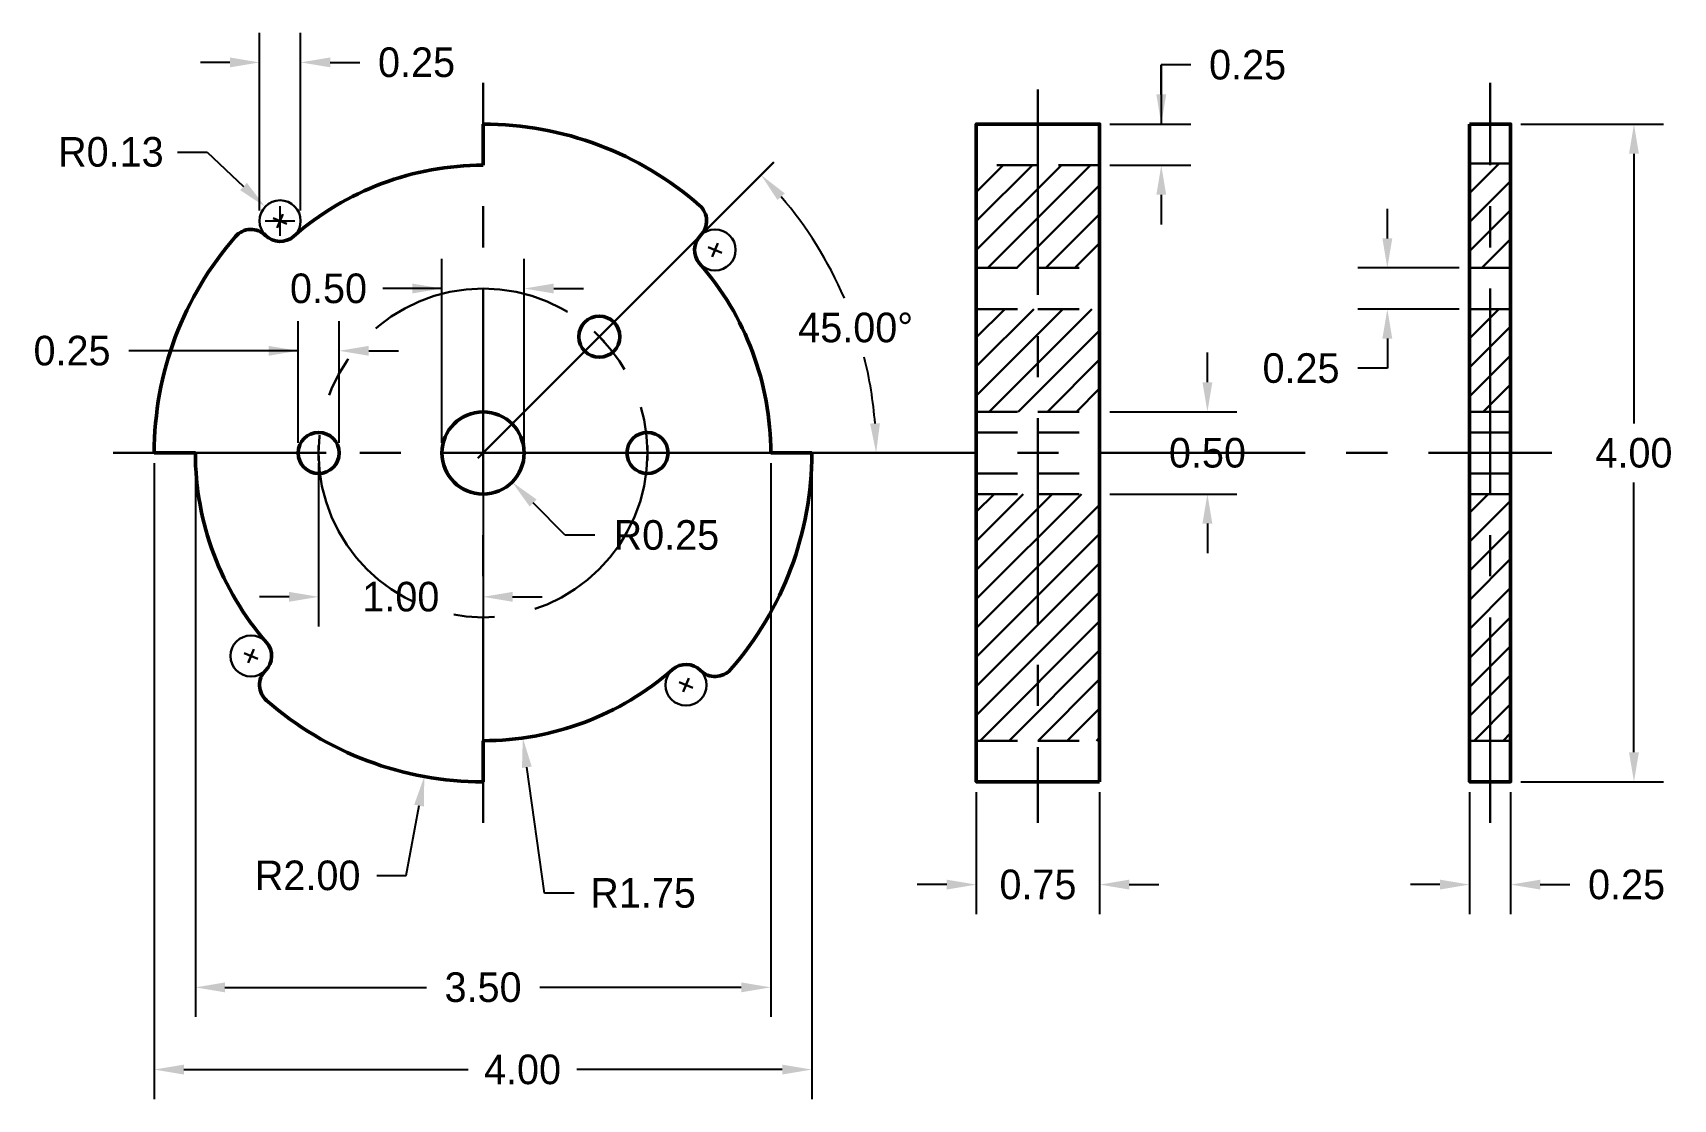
# Model space of a CAD drawing. Header units: inches. Extents: x 1.26 to 11.24, y 0.07 to 6.55.
import ezdxf

# ---------------------------------------------------------------- set-up
doc = ezdxf.new("R2010")
doc.units = ezdxf.units.IN
doc.header["$MEASUREMENT"] = 0
doc.linetypes.add('CENTER', pattern=[2, 1.25, -0.25, 0.25, -0.25])
doc.linetypes.add('HIDDEN', pattern=[0.375, 0.25, -0.125])
for name, color, linetype, lineweight in [('Center', 3, 'CENTER', 30), ('Dimension', 1, 'Continuous', 30), ('Drilling', 6, 'Continuous', 30), ('Hidden', 7, 'HIDDEN', 30), ('Object', 7, 'Continuous', 50), ('Section', 7, 'Continuous', 30)]:
    doc.layers.add(name, color=color, linetype=linetype, lineweight=lineweight)
doc.dimstyles.get("Standard").update_dxf_attribs({"dimtxt": 0.18, "dimasz": 0.18, "dimexe": 0.18, "dimexo": 0.0625, "dimgap": 0.09, "dimtad": 0, "dimtih": 1, "dimtoh": 1, "dimzin": 0, "dimdsep": 46, "dimtxsty": 'Standard', "dimcen": 0.09, "dimazin": 0, "dimtfac": 1, "dimtdec": 4, "dimtofl": 0, "dimtmove": 0, "dimatfit": 3, "dimfxl": 1, "dimtolj": 1, "dimtzin": 0, "dimarcsym": 0})

# ---------------------------------------------------------------- blocks, each defined once
blk = doc.blocks.new('*D3')
at = {"layer": 'Dimension', "color": 0, "lineweight": -2}
for p, q in [((8.4055, 4.43), (8.4055, 4.61)), ((7.8125, 4.25), (8.5855, 4.25)), ((7.8125, 3.75), (8.5855, 3.75)), ((8.4055, 3.57), (8.4055, 3.39))]:
    blk.add_line(p, q, dxfattribs=at)
at = {"layer": 'Dimension', "color": 0}
for points in [[(8.3755, 4.43), (8.4355, 4.43), (8.4055, 4.25)], [(8.4355, 3.57), (8.3755, 3.57), (8.4055, 3.75)]]:
    blk.add_solid(points, dxfattribs=at)
at = {"layer": 'Dimension', "color": 0, "insert": (8.4055, 4), "char_height": 0.18, "attachment_point": 5}
blk.add_mtext('\\A1;0.50', dxfattribs=at)
blk = doc.blocks.new('*D4')
at = {"layer": 'Dimension', "color": 0, "lineweight": -2}
for p, q in [((2, 3.9375), (2, 0.07)), ((6, 3.9375), (6, 0.07)), ((2.18, 0.25), (3.91, 0.25)), ((5.82, 0.25), (4.57, 0.25))]:
    blk.add_line(p, q, dxfattribs=at)
at = {"layer": 'Dimension', "color": 0}
for points in [[(2.18, 0.28), (2.18, 0.22), (2, 0.25)], [(5.82, 0.22), (5.82, 0.28), (6, 0.25)]]:
    blk.add_solid(points, dxfattribs=at)
at = {"layer": 'Dimension', "color": 0, "insert": (4.24, 0.25), "char_height": 0.18, "attachment_point": 5}
blk.add_mtext('\\A1;4.00', dxfattribs=at)
blk = doc.blocks.new('*D6')
at = {"layer": 'Dimension', "color": 0, "lineweight": -2}
for p, q in [((3.75, 4.0625), (3.75, 5.18)), ((4.25, 4.0625), (4.25, 5.18)), ((3.75, 5), (3.39, 5)), ((3.57, 5), (3.39, 5)), ((4.43, 5), (4.61, 5))]:
    blk.add_line(p, q, dxfattribs=at)
at = {"layer": 'Dimension', "color": 0}
for points in [[(3.57, 4.97), (3.57, 5.03), (3.75, 5)], [(4.43, 5.03), (4.43, 4.97), (4.25, 5)]]:
    blk.add_solid(points, dxfattribs=at)
at = {"layer": 'Dimension', "color": 0, "insert": (3.06, 5), "char_height": 0.18, "attachment_point": 5}
blk.add_mtext('\\A1;0.50', dxfattribs=at)
blk = doc.blocks.new('*D7')
at = {"layer": 'Dimension', "color": 0, "lineweight": -2}
for p, q in [((2.875, 4.0625), (2.875, 4.80125)), ((3.125, 4.0625), (3.125, 4.80125)), ((2.875, 4.62125), (1.845, 4.62125)), ((2.695, 4.62125), (2.515, 4.62125)), ((3.305, 4.62125), (3.485, 4.62125))]:
    blk.add_line(p, q, dxfattribs=at)
at = {"layer": 'Dimension', "color": 0}
for points in [[(2.695, 4.59125), (2.695, 4.65125), (2.875, 4.62125)], [(3.305, 4.65125), (3.305, 4.59125), (3.125, 4.62125)]]:
    blk.add_solid(points, dxfattribs=at)
at = {"layer": 'Dimension', "color": 0, "insert": (1.5, 4.62125), "char_height": 0.18, "attachment_point": 5}
blk.add_mtext('\\A1;0.25', dxfattribs=at)
blk = doc.blocks.new('*D10')
at = {"layer": 'Dimension', "color": 0, "lineweight": -2}
for start, end in [(23.19676, 40.68514), (4.31486, 14.08189)]:
    blk.add_arc((4, 4), 2.3907, start, end, dxfattribs=at)
at = {"layer": 'Dimension', "color": 0}
for points in [[(5.8349, 5.5789), (5.7909, 5.5381), (5.6905, 5.6905)], [(6.354, 4.1787), (6.4139, 4.181), (6.3907, 4)]]:
    blk.add_solid(points, dxfattribs=at)
at = {"layer": 'Dimension', "color": 0, "insert": (6.2662, 4.7617), "char_height": 0.18, "attachment_point": 5}
blk.add_mtext('\\A1;45.00%%d', dxfattribs=at)
blk = doc.blocks.new('*D11')
at = {"layer": 'Dimension', "color": 0, "lineweight": -2}
for p, q in [((3.91, 4), (4.09, 4)), ((4, 3.91), (4, 4.09)), ((4.3731, 1.3234), (4.2664, 2.0885)), ((4.5531, 1.3234), (4.3731, 1.3234))]:
    blk.add_line(p, q, dxfattribs=at)
at = {"layer": 'Dimension', "color": 0}
blk.add_solid([(4.2961, 2.0926), (4.2367, 2.0843), (4.2416, 2.2668)], dxfattribs=at)
at = {"layer": 'Dimension', "color": 0, "insert": (4.9731, 1.3234), "char_height": 0.18, "attachment_point": 5}
blk.add_mtext('\\A1;R1.75', dxfattribs=at)
blk = doc.blocks.new('*D12')
at = {"layer": 'Dimension', "color": 0, "lineweight": -2}
for p, q in [((3.91, 4), (4.09, 4)), ((4, 3.91), (4, 4.09)), ((3.5332, 1.43), (3.6104, 1.8551)), ((3.3532, 1.43), (3.5332, 1.43))]:
    blk.add_line(p, q, dxfattribs=at)
at = {"layer": 'Dimension', "color": 0}
blk.add_solid([(3.64, 1.8497), (3.5809, 1.8604), (3.6426, 2.0322)], dxfattribs=at)
at = {"layer": 'Dimension', "color": 0, "insert": (2.9332, 1.43), "char_height": 0.18, "attachment_point": 5}
blk.add_mtext('\\A1;R2.00', dxfattribs=at)
blk = doc.blocks.new('*D14')
at = {"layer": 'Dimension', "color": 0, "lineweight": -2}
for p, q in [((7, 1.9375), (7, 1.195)), ((7.75, 1.9375), (7.75, 1.195)), ((6.82, 1.375), (6.64, 1.375)), ((7.93, 1.375), (8.11, 1.375))]:
    blk.add_line(p, q, dxfattribs=at)
at = {"layer": 'Dimension', "color": 0}
for points in [[(6.82, 1.345), (6.82, 1.405), (7, 1.375)], [(7.93, 1.405), (7.93, 1.345), (7.75, 1.375)]]:
    blk.add_solid(points, dxfattribs=at)
at = {"layer": 'Dimension', "color": 0, "insert": (7.375, 1.375), "char_height": 0.18, "attachment_point": 5}
blk.add_mtext('\\A1;0.75', dxfattribs=at)
blk = doc.blocks.new('*D15')
at = {"layer": 'Dimension', "color": 0, "lineweight": -2}
for p, q in [((10, 1.9375), (10, 1.195)), ((10.25, 1.9375), (10.25, 1.195)), ((9.82, 1.375), (9.64, 1.375)), ((10.43, 1.375), (10.61, 1.375))]:
    blk.add_line(p, q, dxfattribs=at)
at = {"layer": 'Dimension', "color": 0}
for points in [[(9.82, 1.345), (9.82, 1.405), (10, 1.375)], [(10.43, 1.405), (10.43, 1.345), (10.25, 1.375)]]:
    blk.add_solid(points, dxfattribs=at)
at = {"layer": 'Dimension', "color": 0, "insert": (10.955, 1.375), "char_height": 0.18, "attachment_point": 5}
blk.add_mtext('\\A1;0.25', dxfattribs=at)
blk = doc.blocks.new('*D16')
at = {"layer": 'Dimension', "color": 0, "lineweight": -2}
for p, q in [((2.1411, 5.8298), (2.3211, 5.8298)), ((2.3211, 5.8298), (2.5435, 5.6204)), ((2.7655, 5.3213), (2.7655, 5.5013)), ((2.6755, 5.4113), (2.8555, 5.4113))]:
    blk.add_line(p, q, dxfattribs=at)
at = {"layer": 'Dimension', "color": 0}
blk.add_solid([(2.5229, 5.5985), (2.5641, 5.6422), (2.6745, 5.497)], dxfattribs=at)
at = {"layer": 'Dimension', "color": 0, "insert": (1.7361, 5.8298), "char_height": 0.18, "attachment_point": 5}
blk.add_mtext('\\A1;R0.13', dxfattribs=at)
blk = doc.blocks.new('*D17')
at = {"layer": 'Dimension', "color": 0, "lineweight": -2}
for p, q in [((10.3125, 6), (11.18, 6)), ((11, 5.82), (11, 4.18)), ((11, 2.18), (11, 3.82)), ((10.3125, 2), (11.18, 2))]:
    blk.add_line(p, q, dxfattribs=at)
at = {"layer": 'Dimension', "color": 0}
for points in [[(11.03, 5.82), (10.97, 5.82), (11, 6)], [(10.97, 2.18), (11.03, 2.18), (11, 2)]]:
    blk.add_solid(points, dxfattribs=at)
at = {"layer": 'Dimension', "color": 0, "insert": (11, 4), "char_height": 0.18, "attachment_point": 5}
blk.add_mtext('\\A1;4.00', dxfattribs=at)
blk = doc.blocks.new('*D18')
at = {"layer": 'Dimension', "color": 0, "lineweight": -2}
for p, q in [((8.305, 6.36), (8.125, 6.36)), ((8.125, 6.36), (8.125, 6)), ((8.125, 6.18), (8.125, 6.36)), ((7.8125, 6), (8.305, 6)), ((7.8125, 5.75), (8.305, 5.75)), ((8.125, 5.57), (8.125, 5.39))]:
    blk.add_line(p, q, dxfattribs=at)
at = {"layer": 'Dimension', "color": 0}
for points in [[(8.095, 6.18), (8.155, 6.18), (8.125, 6)], [(8.155, 5.57), (8.095, 5.57), (8.125, 5.75)]]:
    blk.add_solid(points, dxfattribs=at)
at = {"layer": 'Dimension', "color": 0, "insert": (8.65, 6.36), "char_height": 0.18, "attachment_point": 5}
blk.add_mtext('\\A1;0.25', dxfattribs=at)
blk = doc.blocks.new('*D19')
at = {"layer": 'Dimension', "color": 0, "lineweight": -2}
for p, q in [((3.91, 4), (4.09, 4)), ((4, 3.91), (4, 4.09)), ((4.5, 3.5), (4.3041, 3.6959)), ((4.68, 3.5), (4.5, 3.5))]:
    blk.add_line(p, q, dxfattribs=at)
at = {"layer": 'Dimension', "color": 0}
blk.add_solid([(4.3253, 3.7172), (4.2828, 3.6747), (4.1768, 3.8232)], dxfattribs=at)
at = {"layer": 'Dimension', "color": 0, "insert": (5.115, 3.5), "char_height": 0.18, "attachment_point": 5}
blk.add_mtext('\\A1;R0.25', dxfattribs=at)
blk = doc.blocks.new('*D21')
at = {"layer": 'Dimension', "color": 0, "lineweight": -2}
for p, q in [((2.25, 3.9375), (2.25, 0.57)), ((5.75, 3.9375), (5.75, 0.57)), ((2.43, 0.75), (3.655, 0.75)), ((5.57, 0.75), (4.345, 0.75))]:
    blk.add_line(p, q, dxfattribs=at)
at = {"layer": 'Dimension', "color": 0}
for points in [[(2.43, 0.78), (2.43, 0.72), (2.25, 0.75)], [(5.57, 0.72), (5.57, 0.78), (5.75, 0.75)]]:
    blk.add_solid(points, dxfattribs=at)
at = {"layer": 'Dimension', "color": 0, "insert": (4, 0.75), "char_height": 0.18, "attachment_point": 5}
blk.add_mtext('\\A1;3.50', dxfattribs=at)
blk = doc.blocks.new('*D22')
at = {"layer": 'Dimension', "color": 0, "lineweight": -2}
for p, q in [((2.6405, 5.4738), (2.6405, 6.555)), ((2.8905, 5.4738), (2.8905, 6.555)), ((2.4605, 6.375), (2.2805, 6.375)), ((3.0705, 6.375), (3.2505, 6.375))]:
    blk.add_line(p, q, dxfattribs=at)
at = {"layer": 'Dimension', "color": 0}
for points in [[(2.4605, 6.345), (2.4605, 6.405), (2.6405, 6.375)], [(3.0705, 6.405), (3.0705, 6.345), (2.8905, 6.375)]]:
    blk.add_solid(points, dxfattribs=at)
at = {"layer": 'Dimension', "color": 0, "insert": (3.5955, 6.375), "char_height": 0.18, "attachment_point": 5}
blk.add_mtext('\\A1;0.25', dxfattribs=at)
blk = doc.blocks.new('*D23')
at = {"layer": 'Dimension', "color": 0, "lineweight": -2}
for p, q in [((3, 3.9375), (3, 2.945)), ((4, 3.9375), (4, 2.945)), ((2.82, 3.125), (2.64, 3.125)), ((4.18, 3.125), (4.36, 3.125))]:
    blk.add_line(p, q, dxfattribs=at)
at = {"layer": 'Dimension', "color": 0}
for points in [[(2.82, 3.095), (2.82, 3.155), (3, 3.125)], [(4.18, 3.155), (4.18, 3.095), (4, 3.125)]]:
    blk.add_solid(points, dxfattribs=at)
at = {"layer": 'Dimension', "color": 0, "insert": (3.5, 3.125), "char_height": 0.18, "attachment_point": 5}
blk.add_mtext('\\A1;1.00', dxfattribs=at)
blk = doc.blocks.new('*D24')
at = {"layer": 'Dimension', "color": 0, "lineweight": -2}
for p, q in [((9.5, 5.305), (9.5, 5.485)), ((9.9375, 5.125), (9.32, 5.125)), ((9.9375, 4.875), (9.32, 4.875)), ((9.5, 4.695), (9.5, 4.515)), ((9.5, 4.515), (9.32, 4.515))]:
    blk.add_line(p, q, dxfattribs=at)
at = {"layer": 'Dimension', "color": 0}
for points in [[(9.47, 5.305), (9.53, 5.305), (9.5, 5.125)], [(9.53, 4.695), (9.47, 4.695), (9.5, 4.875)]]:
    blk.add_solid(points, dxfattribs=at)
at = {"layer": 'Dimension', "color": 0, "insert": (8.975, 4.515), "char_height": 0.18, "attachment_point": 5}
blk.add_mtext('\\A1;0.25', dxfattribs=at)

msp = doc.modelspace()

# ---------------------------------------------------------------- hatches: boundary and pattern name
at = {"layer": 'Section'}
h = msp.add_hatch(dxfattribs=at)
h.set_pattern_fill('ANSI31', color=256, style=0)
h.paths.add_polyline_path([(7.375, 5.125), (7.375, 5.75), (7, 5.75), (7, 5.125)])
h.paths.add_polyline_path([(7.75, 5.125), (7.75, 5.75), (7.375, 5.75), (7.375, 5.125)])
h.paths.add_polyline_path([(7.75, 4.25), (7.75, 4.875), (7.375, 4.875), (7.375, 4.25)])
h.paths.add_polyline_path([(7.375, 4.25), (7.375, 4.875), (7, 4.875), (7, 4.25)])
h.paths.add_polyline_path([(7.375, 2.25), (7.375, 3.75), (7, 3.75), (7, 2.25)])
h.paths.add_polyline_path([(7.75, 2.25), (7.75, 3.75), (7.375, 3.75), (7.375, 2.25)])
h = msp.add_hatch(dxfattribs=at)
h.set_pattern_fill('ANSI31', color=256, style=0)
h.paths.add_polyline_path([(10.25, 5.125), (10.25, 5.76), (10.125, 5.76), (10.125, 5.125)])
h.paths.add_polyline_path([(10.125, 5.125), (10.125, 5.76), (10, 5.76), (10, 5.125)])
h.paths.add_polyline_path([(10.125, 4.25), (10.125, 4.875), (10, 4.875), (10, 4.25)])
h.paths.add_polyline_path([(10.25, 4.25), (10.25, 4.875), (10.125, 4.875), (10.125, 4.25)])
h.paths.add_polyline_path([(10.125, 2.25), (10.125, 3.75), (10, 3.75), (10, 2.25)])
h.paths.add_polyline_path([(10.25, 2.25), (10.25, 3.75), (10.125, 3.75), (10.125, 2.25)])

# ---------------------------------------------------------------- linework, layer by layer
at = {"layer": 'Center'}
for p, q in [((4, 1.75), (4, 6.25)), ((7.375, 6.2112), (7.375, 1.75)), ((10.125, 1.75), (10.125, 6.25)), ((1.75, 4), (10.5, 4))]:
    msp.add_line(p, q, dxfattribs=at)
msp.add_circle((4, 4), 1, dxfattribs=at)
at = {"layer": 'Dimension'}
for p, q in [((3.9682, 3.9682), (5.7678, 5.7678)), ((3.955, 4), (6.5, 4))]:
    msp.add_line(p, q, dxfattribs=at)
at = {"layer": 'Drilling'}
for p, q in [((2.7239, 5.4285), (2.8071, 5.394)), ((2.7483, 5.3697), (2.7827, 5.4528)), ((5.3697, 5.2517), (5.4528, 5.2173)), ((5.4285, 5.2761), (5.394, 5.1929)), ((4.6753, 4.6753), (4.7389, 4.7389)), ((4.7389, 4.6753), (4.6753, 4.7389)), ((2.955, 4), (3.045, 4)), ((3, 3.955), (3, 4.045)), ((3.955, 4), (4.045, 4)), ((4, 3.955), (4, 4.045)), ((4.955, 4), (5.045, 4)), ((5, 3.955), (5, 4.045)), ((2.5715, 2.7239), (2.606, 2.8071)), ((2.6303, 2.7483), (2.5472, 2.7827)), ((5.2761, 2.5715), (5.1929, 2.606)), ((5.2517, 2.6303), (5.2173, 2.5472))]:
    msp.add_line(p, q, dxfattribs=at)
for centre in [(2.7655, 5.4113), (5.4113, 5.2345), (2.5887, 2.7655), (5.2345, 2.5887)]:
    msp.add_circle(centre, 0.125, dxfattribs=at)
at = {"layer": 'Hidden'}
for p, q in [((10, 6), (10.25, 6)), ((7.75, 5.75), (7, 5.75)), ((10, 5.76), (10.25, 5.76)), ((7, 5.125), (7.75, 5.125)), ((10, 5.125), (10.25, 5.125)), ((7, 4.875), (7.75, 4.875)), ((10, 4.875), (10.25, 4.875)), ((7, 4.25), (7.75, 4.25)), ((10, 4.25), (10.25, 4.25)), ((7, 4.125), (7.75, 4.125)), ((10, 4.125), (10.25, 4.125)), ((7, 3.875), (7.75, 3.875)), ((10, 3.875), (10.25, 3.875)), ((10.125, 3.75), (10.125, 3.875)), ((7, 3.75), (7.75, 3.75)), ((10, 3.75), (10.25, 3.75)), ((7, 2.25), (7.75, 2.25)), ((10, 2.25), (10.25, 2.25))]:
    msp.add_line(p, q, dxfattribs=at)
at = {"layer": 'Object'}
for p, q in [((4, 5.75), (4, 6)), ((2.25, 4), (2, 4)), ((5.75, 4), (6, 4)), ((6, 4), (6, 4)), ((4, 2.25), (4, 2))]:
    msp.add_line(p, q, dxfattribs=at)
for points in [[(7.75, 2), (7.75, 6), (7, 6), (7, 2)], [(10, 6), (10, 2), (10.25, 2), (10.25, 6)]]:
    msp.add_lwpolyline(points, close=True, dxfattribs=at)
for centre, radius in [((4.7071, 4.7071), 0.125), ((4, 4), 0.25), ((3, 4), 0.125), ((5, 4), 0.125)]:
    msp.add_circle(centre, radius, dxfattribs=at)
for centre, radius, start, end in [((4, 4), 2, 48.82255, 90), ((4, 4), 1.75, 90, 131.17745), ((5.2345, 5.4113), 0.125, 315, 48.82255), ((4, 4), 2, 138.82255, 180), ((2.5887, 5.2345), 0.125, 45, 138.82255), ((2.7655, 5.4113), 0.125, 225, 311.17745), ((5.4113, 5.2345), 0.125, 135, 221.17745), ((4, 4), 1.75, 0, 41.17745), ((4, 4), 1.75, 180, 221.17745), ((4, 4), 2, 318.82255, 0), ((2.5887, 2.7655), 0.125, 315, 41.17745), ((5.2345, 2.5887), 0.125, 45, 131.17745), ((2.7655, 2.5887), 0.125, 135, 228.82255), ((4, 4), 1.75, 270, 311.17745), ((5.4113, 2.7655), 0.125, 225, 318.82255), ((4, 4), 2, 228.82255, 270)]:
    msp.add_arc(centre, radius, start, end, dxfattribs=at)

# ---------------------------------------------------------------- dimensions: what is measured, and where the dimension line sits
at = {"layer": 'Dimension'}
for base, p1, p2, picture, middle in [((2.8905, 6.375), (2.6405, 5.4113), (2.8905, 5.4113), '*D22', (3.5955, 6.375)), ((5.75, 0.75), (2.25, 4), (5.75, 4), '*D21', (4, 0.75)), ((4, 3.125), (3, 4), (4, 4), '*D23', (3.5, 3.125)), ((7.75, 1.375), (7, 2), (7.75, 2), '*D14', (7.375, 1.375)), ((10.25, 1.375), (10, 2), (10.25, 2), '*D15', (10.955, 1.375))]:
    dim = msp.add_linear_dim(base=base, p1=p1, p2=p2, dimstyle='Standard', dxfattribs=at)
    dim.commit()
    dim.dimension.update_dxf_attribs({"geometry": picture, "text_midpoint": middle})
for base, p1, p2, picture, middle in [((8.125, 6), (7.75, 5.75), (7.75, 6), '*D18', (8.65, 6.36)), ((8.4055, 3.75), (7.75, 4.25), (7.75, 3.75), '*D3', (8.4055, 4))]:
    dim = msp.add_linear_dim(base=base, p1=p1, p2=p2, angle=90, dimstyle='Standard', dxfattribs=at)
    dim.commit()
    dim.dimension.update_dxf_attribs({"geometry": picture, "text_midpoint": middle, "dimtype": 160})
for base, p1, p2, picture, middle in [((11, 2), (10.25, 6), (10.25, 2), '*D17', (11, 4)), ((9.5, 4.875), (10, 5.125), (10, 4.875), '*D24', (8.975, 4.515))]:
    dim = msp.add_linear_dim(base=base, p1=p1, p2=p2, angle=90, dimstyle='Standard', dxfattribs=at)
    dim.commit()
    dim.dimension.update_dxf_attribs({"geometry": picture, "text_midpoint": middle})
for center, mpoint, picture, middle in [((2.7655, 5.4113), (2.6745, 5.497), '*D16', (1.7361, 5.8298)), ((4, 4), (3.6426, 2.0322), '*D12', (2.9332, 1.43)), ((4, 4), (4.2416, 2.2668), '*D11', (4.9731, 1.3234)), ((4, 4), (4.1768, 3.8232), '*D19', (5.115, 3.5))]:
    dim = msp.add_radius_dim(center=center, mpoint=mpoint, dimstyle='Standard', dxfattribs=at)
    dim.commit()
    dim.dimension.update_dxf_attribs({"geometry": picture, "text_midpoint": middle, "dimtype": 164})
dim = msp.add_angular_dim_2l(base=(6.0704, 5.1954), line1=((4.25, 4), (6.5, 4)), line2=((4.1768, 4.1768), (5.7678, 5.7678)), dimstyle='Standard', dxfattribs=at)
dim.commit()
dim.dimension.update_dxf_attribs({"geometry": '*D10', "text_midpoint": (6.2662, 4.7617), "dimtype": 162})
for base, p1, p2, picture, middle in [((4.25, 5), (3.75, 4), (4.25, 4), '*D6', (3.06, 5)), ((3.125, 4.6212), (2.875, 4), (3.125, 4), '*D7', (1.5, 4.6212)), ((6, 0.25), (2, 4), (6, 4), '*D4', (4.24, 0.25))]:
    dim = msp.add_linear_dim(base=base, p1=p1, p2=p2, dimstyle='Standard', dxfattribs=at)
    dim.commit()
    dim.dimension.update_dxf_attribs({"geometry": picture, "text_midpoint": middle, "dimtype": 160})

doc.saveas('drawing.dxf')
